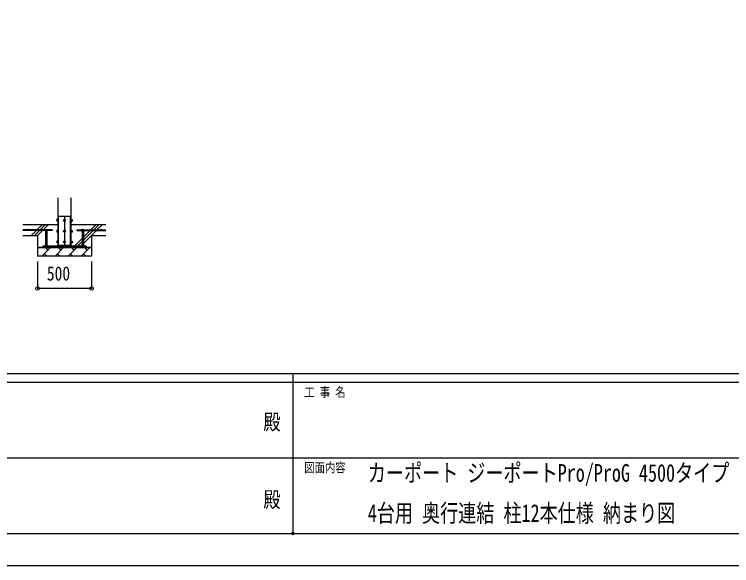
# Model space of a CAD drawing. Units: millimetres, scale not verified. Extents: x -16820 to 16820, y -11880 to 11880.
# Drawn here: x -2607 to 4054, y -11880 to -6762 of the extents above; entities that cross this region are included whole.
import ezdxf
from ezdxf.enums import TextEntityAlignment as Align

# ---------------------------------------------------------------- set-up
doc = ezdxf.new("R2010")
doc.units = ezdxf.units.MM
doc.header["$LTSCALE"] = 50
doc.header["$PDMODE"] = 32
doc.header["$PDSIZE"] = 25
for name, color, linetype in [('0-2_USER1', 3, 'Continuous'), ('0-3_YKK_11', 7, 'Continuous'), ('0-4_YKK_12', 2, 'Continuous'), ('0-5_YKK_13', 4, 'Continuous'), ('0-6_YKK_A1', 4, 'Continuous'), ('0-7_YKK_D', 6, 'Continuous'), ('0-8_YKK_ZWAK', 7, 'Continuous')]:
    doc.layers.add(name, color=color, linetype=linetype)
doc.styles.add('ＭＳ ゴシック', font='')
doc.styles.get('ＭＳ ゴシック').set_extended_font_data('MS Gothic')

msp = doc.modelspace()

# ---------------------------------------------------------------- linework, layer by layer
at = {"layer": '0-3_YKK_11'}
for p, q in [((-2391.42, -8927), (-2341.42, -8927)), ((-1891.42, -8927), (-1941.42, -8927))]:
    msp.add_line(p, q, dxfattribs=at)
at = {"layer": '0-4_YKK_12'}
msp.add_line((-2141.42, -8632.5), (-2141.42, -8932.5), dxfattribs=at)
at = {"layer": '0-5_YKK_13'}
for p, q in [((-2197.42, -8635), (-2085.42, -8635)), ((-2085.42, -8905), (-2085.42, -8635)), ((-2212.12, -8668.51), (-2211.54, -8667.51)), ((-2212.12, -8668.51), (-2212.12, -8681.5)), ((-2212.12, -8681.5), (-2211.54, -8682.51)), ((-2206.62, -8667.51), (-2211.54, -8667.51)), ((-2206.62, -8671.25), (-2211.54, -8671.25)), ((-2206.62, -8678.75), (-2211.54, -8678.75)), ((-2206.62, -8682.51), (-2211.54, -8682.51)), ((-2206.62, -8667.51), (-2206.62, -8682.51)), ((-2205.02, -8667.96), (-2206.62, -8667.96)), ((-2206.62, -8674.5), (-2206.62, -8667.96)), ((-2206.62, -8674.5), (-2205.02, -8674.5)), ((-2206.62, -8675.5), (-2205.02, -8675.5)), ((-2206.62, -8682.05), (-2206.62, -8675.5)), ((-2206.62, -8682.05), (-2205.02, -8682.05)), ((-2205.02, -8674.5), (-2205.02, -8667.96)), ((-2205.02, -8682.05), (-2205.02, -8675.5)), ((-2077.82, -8667.95), (-2076.22, -8667.95)), ((-2077.82, -8674.5), (-2077.82, -8667.95)), ((-2076.22, -8674.5), (-2077.82, -8674.5)), ((-2076.22, -8675.5), (-2077.82, -8675.5)), ((-2077.82, -8682.05), (-2077.82, -8675.5)), ((-2076.22, -8682.05), (-2077.82, -8682.05)), ((-2076.22, -8667.49), (-2071.3, -8667.49)), ((-2076.22, -8667.49), (-2076.22, -8682.51)), ((-2076.22, -8674.5), (-2076.22, -8667.95)), ((-2076.22, -8671.25), (-2071.3, -8671.25)), ((-2076.22, -8682.05), (-2076.22, -8675.5)), ((-2076.22, -8678.75), (-2071.3, -8678.75)), ((-2076.22, -8682.51), (-2071.3, -8682.51)), ((-2070.72, -8668.5), (-2071.3, -8667.49)), ((-2070.72, -8681.5), (-2071.3, -8682.51)), ((-2070.72, -8668.5), (-2070.72, -8681.5)), ((-2320.92, -8762.5), (-2322.39, -8763.35)), ((-2320.92, -8762.5), (-2301.92, -8762.5)), ((-2317.42, -8770.5), (-2317.42, -8915)), ((-2316.91, -8770.5), (-2316.91, -8763.35)), ((-2305.94, -8770.5), (-2305.94, -8763.35)), ((-2305.42, -8770.5), (-2305.42, -8915)), ((-2301.92, -8762.5), (-2300.45, -8763.35)), ((-2300.45, -8770.5), (-2300.45, -8763.35)), ((-2212.12, -8768.51), (-2211.54, -8767.51)), ((-2212.12, -8768.51), (-2212.12, -8781.5)), ((-2212.12, -8781.5), (-2211.54, -8782.51)), ((-2206.62, -8767.51), (-2211.54, -8767.51)), ((-2206.62, -8771.25), (-2211.54, -8771.25)), ((-2206.62, -8778.75), (-2211.54, -8778.75)), ((-2206.62, -8782.51), (-2211.54, -8782.51)), ((-2206.62, -8767.51), (-2206.62, -8782.51)), ((-2205.02, -8767.96), (-2206.62, -8767.96)), ((-2206.62, -8774.5), (-2206.62, -8767.96)), ((-2206.62, -8774.5), (-2205.02, -8774.5)), ((-2206.62, -8775.5), (-2205.02, -8775.5)), ((-2206.62, -8782.05), (-2206.62, -8775.5)), ((-2206.62, -8782.05), (-2205.02, -8782.05)), ((-2205.02, -8774.5), (-2205.02, -8767.96)), ((-2205.02, -8782.05), (-2205.02, -8775.5)), ((-2077.82, -8767.95), (-2076.22, -8767.95)), ((-2077.82, -8774.5), (-2077.82, -8767.95)), ((-2076.22, -8774.5), (-2077.82, -8774.5)), ((-2076.22, -8775.5), (-2077.82, -8775.5)), ((-2077.82, -8782.05), (-2077.82, -8775.5)), ((-2076.22, -8782.05), (-2077.82, -8782.05)), ((-2076.22, -8767.49), (-2071.3, -8767.49)), ((-2076.22, -8767.49), (-2076.22, -8782.51)), ((-2076.22, -8774.5), (-2076.22, -8767.95)), ((-2076.22, -8771.25), (-2071.3, -8771.25)), ((-2076.22, -8782.05), (-2076.22, -8775.5)), ((-2076.22, -8778.75), (-2071.3, -8778.75)), ((-2076.22, -8782.51), (-2071.3, -8782.51)), ((-2070.72, -8768.5), (-2071.3, -8767.49)), ((-2070.72, -8781.5), (-2071.3, -8782.51)), ((-2070.72, -8768.5), (-2070.72, -8781.5)), ((-1980.92, -8762.5), (-1982.39, -8763.35)), ((-1982.39, -8770.5), (-1982.39, -8763.35)), ((-1961.92, -8762.5), (-1980.92, -8762.5)), ((-1977.42, -8770.5), (-1977.42, -8915)), ((-1976.91, -8770.5), (-1976.91, -8763.35)), ((-1965.94, -8770.5), (-1965.94, -8763.35)), ((-1965.42, -8770.5), (-1965.42, -8915)), ((-1961.92, -8762.5), (-1960.45, -8763.35)), ((-2317.42, -8915), (-2305.42, -8915)), ((-2212.12, -8868.51), (-2211.54, -8867.51)), ((-2212.12, -8868.51), (-2212.12, -8881.5)), ((-2212.12, -8881.5), (-2211.54, -8882.51)), ((-2206.62, -8867.51), (-2211.54, -8867.51)), ((-2206.62, -8871.25), (-2211.54, -8871.25)), ((-2206.62, -8878.75), (-2211.54, -8878.75)), ((-2206.62, -8882.51), (-2211.54, -8882.51)), ((-2206.62, -8867.51), (-2206.62, -8882.51)), ((-2205.02, -8867.96), (-2206.62, -8867.96)), ((-2206.62, -8874.5), (-2206.62, -8867.96)), ((-2206.62, -8874.5), (-2205.02, -8874.5)), ((-2206.62, -8875.5), (-2205.02, -8875.5)), ((-2206.62, -8882.05), (-2206.62, -8875.5)), ((-2206.62, -8882.05), (-2205.02, -8882.05)), ((-2205.02, -8874.5), (-2205.02, -8867.96)), ((-2205.02, -8882.05), (-2205.02, -8875.5)), ((-2085.42, -8915), (-2085.42, -8905)), ((-2077.82, -8867.95), (-2076.22, -8867.95)), ((-2077.82, -8874.5), (-2077.82, -8867.95)), ((-2076.22, -8874.5), (-2077.82, -8874.5)), ((-2076.22, -8875.5), (-2077.82, -8875.5)), ((-2077.82, -8882.05), (-2077.82, -8875.5)), ((-2076.22, -8882.05), (-2077.82, -8882.05)), ((-2076.22, -8867.49), (-2071.3, -8867.49)), ((-2076.22, -8867.49), (-2076.22, -8882.51)), ((-2076.22, -8874.5), (-2076.22, -8867.95)), ((-2076.22, -8871.25), (-2071.3, -8871.25)), ((-2076.22, -8882.05), (-2076.22, -8875.5)), ((-2076.22, -8878.75), (-2071.3, -8878.75)), ((-2076.22, -8882.51), (-2071.3, -8882.51)), ((-2070.72, -8868.5), (-2071.3, -8867.49)), ((-2070.72, -8881.5), (-2071.3, -8882.51)), ((-2070.72, -8868.5), (-2070.72, -8881.5)), ((-1965.42, -8915), (-1977.42, -8915)), ((-2317.42, -8928.5), (-2305.42, -8928.5)), ((-1965.42, -8928.5), (-1977.42, -8928.5))]:
    msp.add_line(p, q, dxfattribs=at)
for points in [[(-2197.42, -8915), (-2197.42, -8905), (-2197.42, -8635)], [(-2203.92, -8666.5), (-2205.02, -8666.5), (-2205.02, -8683.5), (-2203.92, -8683.5)], [(-2078.92, -8666.5), (-2077.82, -8666.5), (-2077.82, -8683.5), (-2078.92, -8683.5)], [(-2300.45, -8770.5), (-2322.39, -8770.5), (-2322.39, -8763.35)], [(-2203.92, -8766.5), (-2205.02, -8766.5), (-2205.02, -8783.5), (-2203.92, -8783.5)], [(-2078.92, -8766.5), (-2077.82, -8766.5), (-2077.82, -8783.5), (-2078.92, -8783.5)], [(-1982.39, -8770.5), (-1960.45, -8770.5), (-1960.45, -8763.35)], [(-2203.92, -8866.5), (-2205.02, -8866.5), (-2205.02, -8883.5), (-2203.92, -8883.5)], [(-2078.92, -8866.5), (-2077.82, -8866.5), (-2077.82, -8883.5), (-2078.92, -8883.5)], [(-2317.42, -8927), (-2317.42, -8928.5), (-2315.42, -8930.5), (-2307.42, -8930.5)], [(-2305.42, -8927), (-2305.42, -8928.5), (-2307.42, -8930.5)], [(-1977.42, -8927), (-1977.42, -8928.5), (-1975.42, -8930.5)], [(-1965.42, -8927), (-1965.42, -8928.5), (-1967.42, -8930.5), (-1975.42, -8930.5)]]:
    msp.add_lwpolyline(points, dxfattribs=at)
for points in [[(-2141.42, -8667.49), (-2147.92, -8671.25), (-2147.92, -8678.75), (-2141.42, -8682.51), (-2134.92, -8678.75), (-2134.92, -8671.25)], [(-2141.42, -8767.49), (-2147.92, -8771.25), (-2147.92, -8778.75), (-2141.42, -8782.51), (-2134.92, -8778.75), (-2134.92, -8771.25)], [(-2341.42, -8927), (-1941.42, -8927), (-1941.42, -8915), (-2341.42, -8915)], [(-2141.42, -8867.49), (-2147.92, -8871.25), (-2147.92, -8878.75), (-2141.42, -8882.51), (-2134.92, -8878.75), (-2134.92, -8871.25)]]:
    msp.add_lwpolyline(points, close=True, dxfattribs=at)
for centre, radius in [((-2141.42, -8675), 8.5), ((-2141.42, -8675), 6.5), ((-2141.42, -8775), 8.5), ((-2141.42, -8775), 6.5), ((-2141.42, -8875), 8.5), ((-2141.42, -8875), 6.5)]:
    msp.add_circle(centre, radius, dxfattribs=at)
for centre, radius, start, end in [((-2208.82, -8669.38), 3.31, 145.51973, 214.48027), ((-2199.7, -8675), 12.42, 162.41205, 197.58795), ((-2208.8, -8680.63), 3.32, 145.61575, 214.38425), ((-2141.42, -8675), 7.05, 157.21814, 202.78186), ((-2141.42, -8675), 7.05, 97.21814, 142.78186), ((-2141.42, -8675), 7.05, 217.21814, 262.78186), ((-2141.42, -8675), 7.05, 37.21814, 82.78186), ((-2141.42, -8675), 7.05, 277.21814, 322.78186), ((-2141.42, -8675), 7.05, 337.21814, 22.78186), ((-2074.04, -8669.37), 3.32, 325.61575, 34.38425), ((-2083.14, -8675), 12.42, 342.41205, 17.58795), ((-2074.04, -8680.63), 3.32, 325.61575, 34.38425), ((-2319.65, -8767.36), 4.86, 55.61575, 124.38425), ((-2311.42, -8780.65), 18.15, 72.41205, 107.58795), ((-2303.19, -8767.36), 4.86, 55.61575, 124.38425), ((-2208.82, -8769.38), 3.31, 145.51973, 214.48027), ((-2199.7, -8775), 12.42, 162.41205, 197.58795), ((-2208.8, -8780.63), 3.32, 145.61575, 214.38425), ((-2141.42, -8775), 7.05, 157.21814, 202.78186), ((-2141.42, -8775), 7.05, 97.21814, 142.78186), ((-2141.42, -8775), 7.05, 217.21814, 262.78186), ((-2141.42, -8775), 7.05, 37.21814, 82.78186), ((-2141.42, -8775), 7.05, 277.21814, 322.78186), ((-2141.42, -8775), 7.05, 337.21814, 22.78186), ((-2074.04, -8769.37), 3.32, 325.61575, 34.38425), ((-2083.14, -8775), 12.42, 342.41205, 17.58795), ((-2074.04, -8780.63), 3.32, 325.61575, 34.38425), ((-1979.65, -8767.36), 4.86, 55.61575, 124.38425), ((-1971.42, -8780.65), 18.15, 72.41205, 107.58795), ((-1963.19, -8767.36), 4.86, 55.61575, 124.38425), ((-2208.82, -8869.38), 3.31, 145.51973, 214.48027), ((-2199.7, -8875), 12.42, 162.41205, 197.58795), ((-2208.8, -8880.63), 3.32, 145.61575, 214.38425), ((-2141.42, -8875), 7.05, 157.21814, 202.78186), ((-2141.42, -8875), 7.05, 97.21814, 142.78186), ((-2141.42, -8875), 7.05, 217.21814, 262.78186), ((-2141.42, -8875), 7.05, 37.21814, 82.78186), ((-2141.42, -8875), 7.05, 277.21814, 322.78186), ((-2141.42, -8875), 7.05, 337.21814, 22.78186), ((-2074.04, -8869.37), 3.32, 325.61575, 34.38425), ((-2083.14, -8875), 12.42, 342.41205, 17.58795), ((-2074.04, -8880.63), 3.32, 325.61575, 34.38425)]:
    msp.add_arc(centre, radius, start, end, dxfattribs=at)
at = {"layer": '0-6_YKK_A1'}
for p, q in [((-2203.92, -8465), (-2203.92, -8905)), ((-2078.92, -8905), (-2078.92, -8465)), ((-2203.92, -8715), (-2526.58, -8715)), ((-2391.64, -8757.51), (-2349.13, -8715)), ((-2368.35, -8762.5), (-2320.85, -8715)), ((-2340.07, -8762.5), (-2292.57, -8715)), ((-1756.26, -8715), (-2078.92, -8715)), ((-1891.64, -8757.51), (-1849.13, -8715)), ((-1868.35, -8762.5), (-1820.85, -8715)), ((-1840.07, -8762.5), (-1792.57, -8715)), ((-2256.42, -8762.5), (-2526.58, -8762.5)), ((-2322.39, -8767.5), (-2526.58, -8767.5)), ((-2449.13, -8815), (-2401.63, -8767.5)), ((-2420.85, -8815), (-2373.35, -8767.5)), ((-2396.63, -8762.5), (-2393.91, -8759.78)), ((-2392.57, -8815), (-2345.07, -8767.5)), ((-2256.42, -8767.5), (-2300.45, -8767.5)), ((-2256.42, -8762.5), (-2256.42, -8767.5)), ((-2026.42, -8762.5), (-1756.26, -8762.5)), ((-2026.42, -8762.5), (-2026.42, -8767.5)), ((-2026.42, -8767.5), (-1982.39, -8767.5)), ((-1965.42, -8887.85), (-1845.07, -8767.5)), ((-1965.42, -8859.57), (-1873.35, -8767.5)), ((-1965.42, -8831.29), (-1901.63, -8767.5)), ((-1960.45, -8767.5), (-1756.26, -8767.5)), ((-1896.63, -8762.5), (-1893.91, -8759.78)), ((-2526.58, -8815), (-2391.42, -8815)), ((-2391.42, -8815), (-2391.42, -9007)), ((-2049.13, -8915), (-1977.42, -8843.29)), ((-1891.42, -8815), (-1756.26, -8815)), ((-1891.42, -8815), (-1891.42, -9007)), ((-2197.42, -8915), (-2341.42, -8915)), ((-2341.42, -8915), (-2341.42, -8927)), ((-2203.92, -8905), (-2078.92, -8905)), ((-2085.42, -8915), (-1941.42, -8915)), ((-2020.85, -8915), (-1977.42, -8871.57)), ((-1992.57, -8915), (-1977.42, -8899.85)), ((-1941.42, -8915), (-1941.42, -8927)), ((-2341.42, -8927), (-2391.42, -8927)), ((-1891.42, -8927), (-2391.42, -8927)), ((-2350.68, -9007), (-2270.68, -8927)), ((-2328.02, -8984.34), (-2305.36, -9007)), ((-2293.35, -8949.66), (-2312.51, -8930.5)), ((-2229.26, -9007), (-2149.26, -8927)), ((-2206.6, -8984.34), (-2183.94, -9007)), ((-2171.92, -8949.66), (-2194.59, -8927)), ((-2107.84, -9007), (-2027.84, -8927)), ((-2085.18, -8984.34), (-2062.52, -9007)), ((-2050.5, -8949.66), (-2073.16, -8927)), ((-1986.42, -9007), (-1906.42, -8927)), ((-1963.76, -8984.34), (-1941.1, -9007)), ((-1929.08, -8949.66), (-1951.74, -8927)), ((-1941.42, -8927), (-1891.42, -8927)), ((-1891.42, -9007), (-2391.42, -9007))]:
    msp.add_line(p, q, dxfattribs=at)
for centre in [(-2481.42, -8760), (-2391.42, -8760), (-2301.42, -8760), (-1981.42, -8760), (-1891.42, -8760), (-1801.42, -8760)]:
    msp.add_circle(centre, 2.5, dxfattribs=at)
at = {"layer": '0-7_YKK_D'}
for p, q in [((-2391.42, -9057), (-2391.42, -9308)), ((-1891.42, -9057), (-1891.42, -9308)), ((-1891.42, -9307), (-2391.42, -9307))]:
    msp.add_line(p, q, dxfattribs=at)
for centre in [(-2391.42, -9307), (-1891.42, -9307)]:
    msp.add_circle(centre, 17, dxfattribs=at)
at = {"layer": '0-8_YKK_ZWAK'}
for p, q in [((15580.08, -10100), (-15619.92, -10100)), ((-19.92, -10100), (-19.92, -11580)), ((-19.92, -10180), (-5219.92, -10180)), ((5180.08, -10180), (-19.92, -10180)), ((-5189.92, -10880), (-19.92, -10880)), ((-19.92, -10880), (5180.08, -10880)), ((-5219.92, -11580), (-19.92, -11580)), ((-19.92, -11580), (5180.08, -11580))]:
    msp.add_line(p, q, dxfattribs=at)
msp.add_lwpolyline([(-16820, -11880), (16820, -11880), (16820, 11880), (-16820, 11880)], close=True, dxfattribs=at)
msp.add_point((-19.92, -11580), dxfattribs=at)

# ---------------------------------------------------------------- texts
at = {"layer": '0-2_USER1', "style": 'ＭＳ ゴシック', "width": 0.75}
for s, p in [('カーポート ジーポートPro/ProG 4500タイプ', (675.3, -11150.13)), ('4台用 奥行連結 柱12本仕様 納まり図', (675.3, -11523.46))]:
    msp.add_text(s, height=164.2, dxfattribs=at).set_placement(p, align=Align.BOTTOM_LEFT)
at = {"layer": '0-7_YKK_D', "style": 'ＭＳ ゴシック', "width": 0.8}
msp.add_text('500', height=132, dxfattribs=at).set_placement((-2304.62, -9273), align=Align.BOTTOM_LEFT)
at = {"layer": '0-8_YKK_ZWAK', "style": 'ＭＳ ゴシック', "width": 0.8}
for s, height, p in [('工 事 名', 87.98, (85.08, -10340)), ('殿', 146.6, (-294.67, -10663.33)), ('図面内容', 87.98, (85.08, -11040)), ('殿', 146.6, (-294.67, -11383.33))]:
    msp.add_text(s, height=height, dxfattribs=at).set_placement(p, align=Align.BOTTOM_LEFT)

doc.saveas('drawing.dxf')
